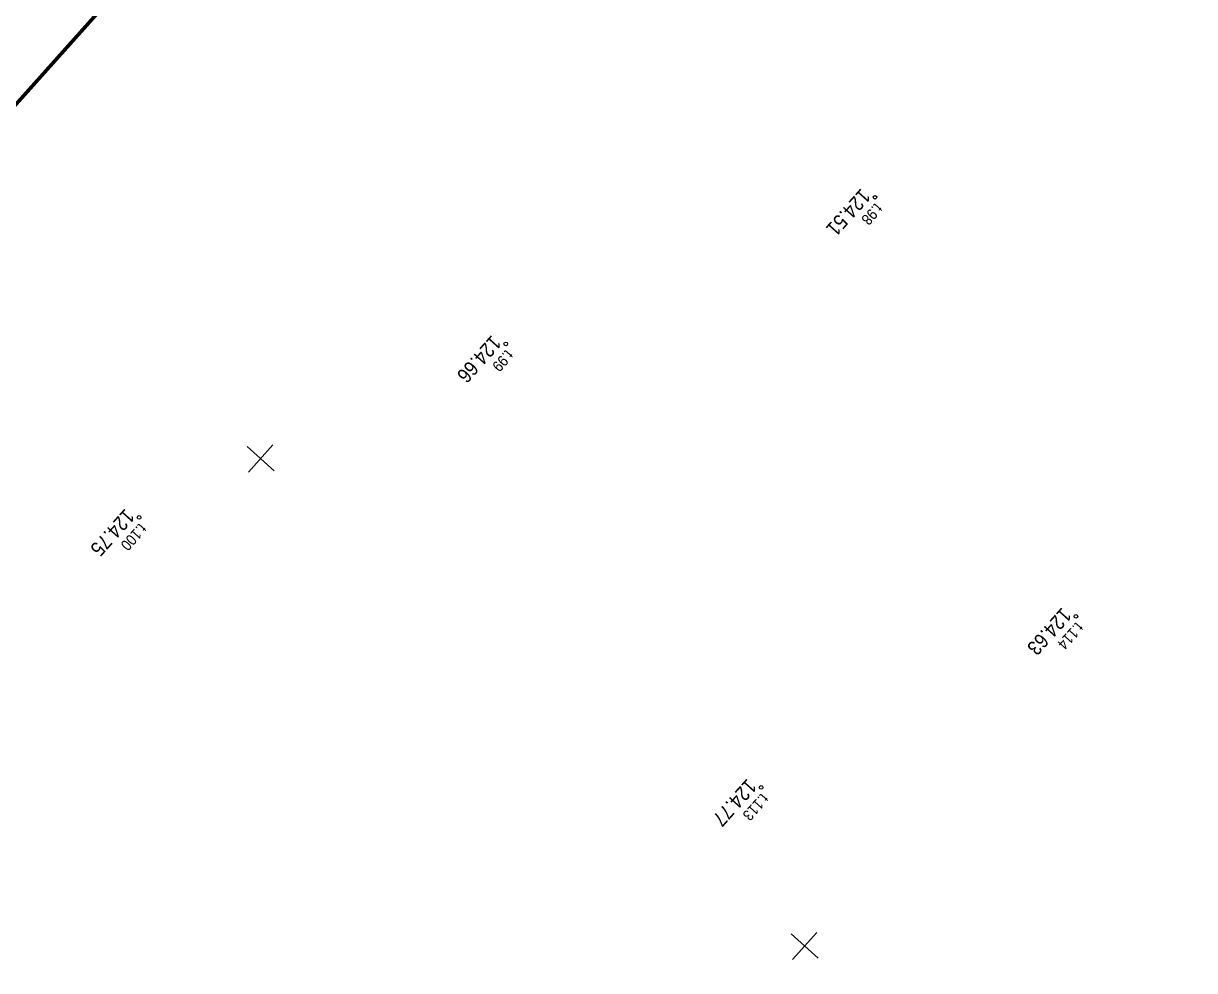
# Model space of a CAD drawing. Header units: metres. Extents: x -2858 to 512, y -1995 to 1252.
# Drawn here: x -2110.64 to -2078.56, y -1447.56 to -1421.63 of the extents above; entities that cross this region are included whole.
import ezdxf
from ezdxf.enums import TextEntityAlignment as Align

# ---------------------------------------------------------------- set-up
doc = ezdxf.new("R2010")
doc.units = ezdxf.units.M
doc.header["$PDMODE"] = 33
doc.header["$PDSIZE"] = 0.1
for name, color, linetype in [('Calque commun', 7, 'Continuous'), ('Carroyage(2)', 7, 'Continuous'), ('Carroyage(2)_Croix', 7, 'Continuous'), ('Points Topo', 7, 'Continuous'), ('Points Topo Altitude', 7, 'Continuous'), ('Points Topo Matricule', 252, 'Continuous')]:
    doc.layers.add(name, color=color, linetype=linetype)
doc.styles.add('Pts Topo SPE', font='', dxfattribs={"width": 0.9})
doc.styles.get('Pts Topo SPE').set_extended_font_data('Titillium Web Light')

# ---------------------------------------------------------------- blocks, each defined once
blk = doc.blocks.new('PointTopo_SPE')
at = {"layer": 'Calque commun', "color": 1, "linetype": 'ByBlock', "lineweight": -2}
blk.add_point((0, 0), dxfattribs=at)

msp = doc.modelspace()

# ---------------------------------------------------------------- linework, layer by layer
at = {"layer": 'Carroyage(2)', "const_width": 0.1}
msp.add_lwpolyline([(-2176.72, -1585.733), (-2096.183, -1657.839), (-1938.363, -1481.564), (-2062.783, -1370.17), (-2192.921, -1515.526)], dxfattribs=at)
at = {"layer": 'Carroyage(2)_Croix'}
for p, q in [((-2104.51, -1433.208), (-2103.765, -1433.875)), ((-2103.804, -1433.169), (-2104.471, -1433.914)), ((-2089.609, -1446.549), (-2088.864, -1447.216)), ((-2088.903, -1446.51), (-2089.57, -1447.255))]:
    msp.add_line(p, q, dxfattribs=at)

# ---------------------------------------------------------------- block references
at = {"layer": 'Points Topo'}
ref = msp.add_blockref('PointTopo_SPE', (-2087.31, -1426.391, 124.508), dxfattribs=dict(at, rotation=228.1617603435354))
ref.add_attrib('MAT', 't.98', (-2087.303, -1426.532, 124.508), dxfattribs={"layer": 'Points Topo Matricule', "height": 0.3, "rotation": 228.1618, "style": 'Pts Topo SPE', "width": 0.9})
ref.add_attrib('ALT', '124.51', dxfattribs={"layer": 'Points Topo Altitude', "height": 0.4, "rotation": 228.1618, "style": 'Pts Topo SPE', "width": 0.9}).set_placement((-2087.395, -1426.396, 124.508), align=Align.TOP_LEFT)
ref = msp.add_blockref('PointTopo_SPE', (-2097.423, -1430.404, 124.665), dxfattribs=dict(at, rotation=228.1617603435354))
ref.add_attrib('MAT', 't.99', (-2097.415, -1430.545, 124.665), dxfattribs={"layer": 'Points Topo Matricule', "height": 0.3, "rotation": 228.1618, "style": 'Pts Topo SPE', "width": 0.9})
ref.add_attrib('ALT', '124.66', dxfattribs={"layer": 'Points Topo Altitude', "height": 0.4, "rotation": 228.1618, "style": 'Pts Topo SPE', "width": 0.9}).set_placement((-2097.508, -1430.409, 124.665), align=Align.TOP_LEFT)
ref = msp.add_blockref('PointTopo_SPE', (-2107.466, -1435.152, 124.746), dxfattribs=dict(at, rotation=228.1617603435354))
ref.add_attrib('MAT', 't.100', (-2107.458, -1435.294, 124.746), dxfattribs={"layer": 'Points Topo Matricule', "height": 0.3, "rotation": 228.1618, "style": 'Pts Topo SPE', "width": 0.9})
ref.add_attrib('ALT', '124.75', dxfattribs={"layer": 'Points Topo Altitude', "height": 0.4, "rotation": 228.1618, "style": 'Pts Topo SPE', "width": 0.9}).set_placement((-2107.551, -1435.157, 124.746), align=Align.TOP_LEFT)
ref = msp.add_blockref('PointTopo_SPE', (-2081.807, -1437.861, 124.631), dxfattribs=dict(at, rotation=228.1617603435354))
ref.add_attrib('MAT', 't.114', (-2081.799, -1438.002, 124.631), dxfattribs={"layer": 'Points Topo Matricule', "height": 0.3, "rotation": 228.1618, "style": 'Pts Topo SPE', "width": 0.9})
ref.add_attrib('ALT', '124.63', dxfattribs={"layer": 'Points Topo Altitude', "height": 0.4, "rotation": 228.1618, "style": 'Pts Topo SPE', "width": 0.9}).set_placement((-2081.891, -1437.865, 124.631), align=Align.TOP_LEFT)
ref = msp.add_blockref('PointTopo_SPE', (-2090.43, -1442.545, 124.767), dxfattribs=dict(at, rotation=228.1617603435354))
ref.add_attrib('MAT', 't.113', (-2090.422, -1442.686, 124.767), dxfattribs={"layer": 'Points Topo Matricule', "height": 0.3, "rotation": 228.1618, "style": 'Pts Topo SPE', "width": 0.9})
ref.add_attrib('ALT', '124.77', dxfattribs={"layer": 'Points Topo Altitude', "height": 0.4, "rotation": 228.1618, "style": 'Pts Topo SPE', "width": 0.9}).set_placement((-2090.514, -1442.55, 124.767), align=Align.TOP_LEFT)

doc.saveas('drawing.dxf')
